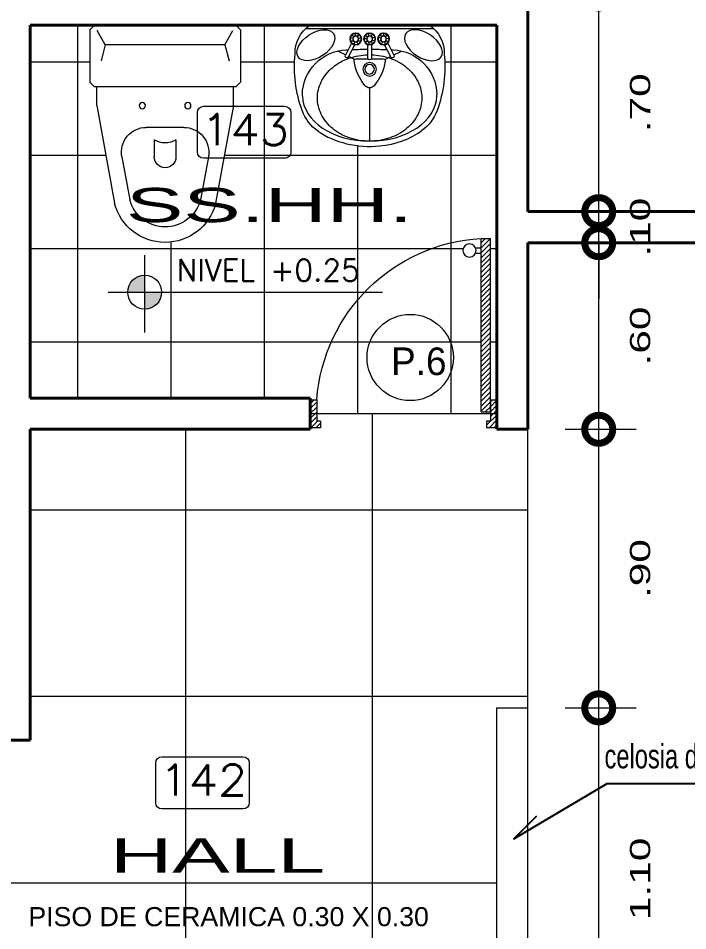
# Model space of a CAD drawing. Header units: inches. Extents: x 155.3 to 248.5, y 20.6 to 88.6.
# Drawn here: x 215.754 to 217.906, y 70.406 to 73.341 of the extents above; entities that cross this region are included whole.
import ezdxf
from ezdxf.enums import TextEntityAlignment as Align

# ---------------------------------------------------------------- set-up
doc = ezdxf.new("R2010")
doc.units = ezdxf.units.IN
doc.header["$MEASUREMENT"] = 0
doc.linetypes.add('CONTINUA', pattern=[0])
for name, color, linetype in [('COTAS', 252, 'Continuous'), ('MOBILIARIO', 252, 'Continuous'), ('MURO', 7, 'Continuous'), ('PUERTAS', 23, 'Continuous'), ('TEXTOS PLANTA', 7, 'Continuous'), ('TEXTURAS', 251, 'Continuous')]:
    doc.layers.add(name, color=color, linetype=linetype)
doc.styles.add('Celso', font='swissel.ttf', dxfattribs={"width": 1.5})
doc.styles.add('ROMANS', font='romans', dxfattribs={"width": 1.1, "height": 1})
doc.styles.get("Standard").update_dxf_attribs({"font": 'arial.ttf'})
doc.dimstyles.new('PLANTA 1-50', dxfattribs={"dimtxt": 0.065, "dimasz": 0.18, "dimexe": 0.12, "dimexo": 0.12, "dimgap": 0.1, "dimtad": 2, "dimzin": 4, "dimdsep": 46, "dimtxsty": 'Celso', "dimblk": 'DOTSMALL', "dimcen": 0.065, "dimdle": 0.05, "dimclrd": 14, "dimclre": 251, "dimclrt": 256, "dimaunit": 1, "dimadec": 4, "dimazin": 1, "dimtfac": 1, "dimtix": 1, "dimtmove": 0, "dimatfit": 3, "dimldrblk": 'DOTSMALL', "dimfxl": 1, "dimlwd": 9, "dimlwe": 9, "dimarcsym": 0})
pattern_1 = [(314.9999999999999, (-96.52985856699738, 5.184583232853843), (-0.01325825214724776, -0.01325825214724777), [])]

# ---------------------------------------------------------------- blocks, each defined once
blk = doc.blocks.new('A$C2D8C4AFF')
at = {"lineweight": 0}
h = blk.add_hatch(dxfattribs=at)
h.set_pattern_fill('ANSI31', color=8, scale=0.1499999999999999, angle=16.99999999999995, style=0)
h.set_pattern_definition(pattern_1)
h.paths.add_polyline_path([(0.03500000397293945, 0.8649999762657998), (3.972829176746018e-09, 0.8649999762657892), (3.972786544181872e-09, 1.014999976265759), (0.05500000397294968, 1.014999976265756), (0.05500000397294968, 0.9799999762657734), (0.03500000397289682, 0.9799999762657592)])
h = blk.add_hatch(dxfattribs=at)
h.set_pattern_fill('ANSI31', color=8, scale=0.1499999999999999, angle=16.99999999999995, style=0)
h.set_pattern_definition(pattern_1)
h.paths.add_polyline_path([(1.000000003972815, 0.8649999762658851), (0.9650000039727757, 0.8649999762658638), (0.9650000039728042, 0.9299999762658437), (0.9650000039728042, 0.9799999762658516), (0.9450000039727655, 0.9799999762658445), (0.9450000039727939, 1.014999976265827), (1.000000003972801, 1.014999976265834)])
h = blk.add_hatch(dxfattribs=at)
h.set_pattern_fill('ANSI31', color=8, scale=0.1499999999999999, angle=16.99999999999995, style=0)
h.set_pattern_definition(pattern_1)
h.paths.add_polyline_path([(0.9650000039728894, -2.37339961017824e-08), (0.9150000039728354, -2.373400320720975e-08), (0.9150000039727928, 0.9299999762658331), (0.9650000039727757, 0.9299999762658437)])
at = {"color": 32, "lineweight": 0}
for p, q in [((3.972743911617727e-09, 0.864999976265814), (3.972729700763011e-09, 1.014999976265781)), ((0.055000003972836, 1.014999976265784), (3.972729700763011e-09, 1.014999976265781)), ((0.03500000397285419, 0.8649999762658283), (0.03500000397282577, 0.9799999762657805)), ((0.05500000397285021, 0.9799999762657947), (0.03500000397282577, 0.9799999762657805)), ((0.05500000397285021, 0.9799999762657947), (0.055000003972836, 1.014999976265784)), ((1.000000003972687, 1.014999976265862), (0.9450000039726802, 1.014999976265862)), ((0.9450000039726802, 0.9799999762658658), (0.9450000039726802, 1.014999976265862)), ((0.9650000039727047, 0.9799999762658729), (0.9450000039726802, 0.9799999762658658)), ((0.9650000039727047, 0.8649999762658886), (0.9650000039727047, 0.9799999762658729)), ((1.000000003972715, 0.86499997626591), (1.000000003972687, 1.014999976265862)), ((0.9150000039727217, 0.929999976265858), (0.9650000039727473, 0.9299999762658615)), ((0.9150000039726649, 0.929999976265858), (0.9150000039727786, -2.373398189092768e-08)), ((0.9650000039727189, 0.9299999762658686), (0.9650000039728042, -2.373397123278664e-08)), ((3.972743911617727e-09, 0.864999976265814), (0.03500000397285419, 0.8649999762658283)), ((0.9650000039727047, 0.8649999762658886), (1.000000003972715, 0.86499997626591)), ((0.9150000039727928, -2.3733978338214e-08), (0.9650000039728326, -2.373397478550032e-08))]:
    blk.add_line(p, q, dxfattribs=at)
at = {"lineweight": 0}
for p, q in [((0.8850000039727917, 0.07999997626593469), (0.9150000039727502, 0.0799999762659489)), ((0.8850000039727917, 0.04999997626596553), (0.9150000039727502, 0.04999997626596908))]:
    blk.add_line(p, q, dxfattribs=at)
blk.add_circle((0.8533772273711264, 0.06499997626595544), 0.0349999999999963, dxfattribs=at)
blk.add_arc((0.9697882772285595, 0.9358683929885814), 0.9374707719737768, 184.3354295784621, 266.6495738890734, dxfattribs=at)
blk = doc.blocks.new('A$C073B50C9')
at = {"color": 40, "lineweight": 0}
for p, q in [((-6.527404394773839e-09, 0.4700000367416877), (0.01499999347259617, 0.4850000367416882)), ((-6.527404394773839e-09, 0.01500003674168937), (-6.527404394773839e-09, 0.4700000367416877)), ((0.01499999347259617, 0.4850000367416882), (0.1839999934725967, 0.4850000367416882)), ((0.1989999934725972, 0.4700000367416877), (0.1839999934725967, 0.4850000367416882)), ((0.1989999934725972, 0.01500003674168937), (0.1989999934725972, 0.4700000367416877)), ((0.06399999347259566, 0.4350000367416911), (0.01732664072901535, 0.4605245265233364)), ((0.06399999347259566, 0.4350000367416911), (0.1154943481944013, 0.4483504250028965)), ((0.2589999934725959, 0.4625000367416874), (0.1989999934725954, 0.4625000367416874)), ((0.2589999934725959, 0.4625000367416874), (0.5727213706346035, 0.4050141350587531)), ((0.06399999347259566, 0.05000003674168951), (0.06399999347259566, 0.4350000367416911)), ((0.4234190194506464, 0.3815396254556056), (0.5618777777696611, 0.3561686206491395)), ((0.3289999934725962, 0.1821502929243302), (0.3289999934725962, 0.3028497805590469)), ((0.3689999934725954, 0.2775000367416887), (0.4239999934725951, 0.2775000367416887)), ((0.3689999934725954, 0.2075000367416884), (0.4239999934725951, 0.2075000367416884)), ((0.4234190194506482, 0.1034604480277714), (0.5618777777696771, 0.1288314528342411)), ((0.2589999934725959, 0.02250003674168966), (0.5727213706346035, 0.07998593842462398)), ((0.06399999347259566, 0.05000003674168951), (0.01732664072901535, 0.02447554696004417)), ((0.06399999347259566, 0.05000003674168951), (0.1154943481943995, 0.03664964848048058)), ((-6.527404394773839e-09, 0.01500003674168937), (0.01499999347259617, 3.674168880252182e-08)), ((0.01499999347259617, 3.674168880252182e-08), (0.1839999934725967, 3.674168880252182e-08)), ((0.1989999934725972, 0.01500003674168937), (0.1839999934725967, 3.674168880252182e-08)), ((0.2589999934725959, 0.02250003674168966), (0.1989999934725972, 0.02250003674168966))]:
    blk.add_line(p, q, dxfattribs=at)
for centre in [(0.2589999934725959, 0.3155000367416889), (0.2589999934725959, 0.1695000367416881)]:
    blk.add_circle(centre, 0.01, dxfattribs=at)
for centre, radius, start, end in [((0.4089999934725963, 0.3028497805590469), 0.08, 79.61638727476745, 180.0000000000002), ((0.531287035468571, 0.2425000367416885), 0.1677129580040244, 284.3033140702001, 75.69668592979963), ((0.531287035468571, 0.2425000367416885), 0.1177129580040244, 285.0626892433929, 74.93731075661547), ((0.312749993472595, 0.2425000367416885), 0.06625000000000075, 328.1092081981544, 31.89079180184538), ((0.4239999934725951, 0.2425000367416885), 0.03500000000000014, 270, 90), ((0.4089999934725963, 0.1821502929243302), 0.08, 180.0000000000002, 280.3836127252329)]:
    blk.add_arc(centre, radius, start, end, dxfattribs=at)
blk = doc.blocks.new('A$C304B3ECD')
at = {"color": 40, "lineweight": 0}
for p, q in [((0.2417201728699396, 0.3094442422726473), (0.2417201728699396, 0.3735601533836501)), ((0.2417201728699396, 0.2558077997792765), (0.2417201728699396, 0.3094442422726473)), ((0.2417201728699396, 0.2020713549655824), (0.2417201728699396, 0.2558077997792765)), ((0.02546810846481407, 0.2282455889445458), (0.02546810846481407, 0.2236908765272432)), ((0.4579722372732462, 0.2282455889445458), (0.4579722372732462, 0.2236908765272432)), ((0.1638826886069396, 0.0960089055707698), (0.1391329733055713, 0.08344166775997053)), ((0.1832778096327488, 0.05836964966793801), (0.1635885693163104, 0.09657968990642019)), ((0.1740742360439285, 0.1019828460076582), (0.1937634763603668, 0.06377280576917599)), ((0.1930795177236391, 0.1108342678154344), (0.1744005463392782, 0.1013495900088941)), ((0.1978867601469787, 0.1086546411689682), (0.2364090887972665, 0.1086546411689682)), ((0.2358222218995465, 0.1060898387159881), (0.2358222218995465, 0.06310526753905776)), ((0.2470312569407938, 0.1086546411689682), (0.2855535983731201, 0.1086546411689682)), ((0.2476181238403328, 0.06310526753905776), (0.2476181238403328, 0.1060898387159881)), ((0.3093661096941318, 0.1019828460076582), (0.2896768693776934, 0.06377280576917599)), ((0.2903608407982787, 0.1108342678154344), (0.3090399192047002, 0.1013498225103007)), ((0.3001625361071305, 0.05836964966793801), (0.3198517764235689, 0.09657968990642019)), ((0.3195578429045085, 0.09600926609265059), (0.3443085079529951, 0.08344192610921652)), ((0.1940734240165725, 0.05391737061755464), (0.1911998691835137, 0.0631651265258455)), ((0.2006017470253241, 0.05360511582794913), (0.2043448192275932, 0.06253639329507621)), ((0.2400610199988691, 0.05420255670206586), (0.2383794249385787, 0.06373935620386817)), ((0.246497513155667, 0.05306762929750164), (0.2513394731581897, 0.06145415003184951)), ((0.2828385987127362, 0.05360511582794913), (0.2790955265104671, 0.06253639329507621)), ((0.2893669217214878, 0.05391737061755464), (0.2922404765545465, 0.0631651265258455)), ((0.1874305826118174, 0.04358532588513242), (0.1778243333360692, 0.04236128276635043)), ((0.1888717249444412, 0.04996024652346875), (0.180726111317675, 0.05519735310473095)), ((0.1904243235353746, 0.03777550492041826), (0.18385230940887, 0.03066305548155412)), ((0.1964521430659474, 0.03524926342753076), (0.1959894825363548, 0.02557640180849319)), ((0.2026935574508784, 0.03718865787696757), (0.2085567345225385, 0.02948142352862249)), ((0.2054020190794503, 0.0491695896390496), (0.21401029323399, 0.05360534467864397)), ((0.2062281395342538, 0.04268622405207623), (0.2156737084956362, 0.0405509175826495)), ((0.2321654922966658, 0.04479303319668304), (0.2224815722898015, 0.04479303319668304)), ((0.2344008629120466, 0.05093466348363052), (0.2269825498028908, 0.05715936727675341)), ((0.2344008629120466, 0.03865140291155456), (0.2269825498028908, 0.03242669911661267)), ((0.2400610199988691, 0.03538350969130022), (0.2383794249385787, 0.02584671018949791)), ((0.246497513155667, 0.03651843709586444), (0.2513394731581897, 0.02813191636333556)), ((0.2506986356970842, 0.04806092641511839), (0.2597985438665305, 0.0513730221237978)), ((0.2506986356970842, 0.04152513997824769), (0.2597985438665305, 0.03821304426956829)), ((0.2772122062038065, 0.04268622405207623), (0.2677666372442431, 0.0405509175826495)), ((0.2780383266604289, 0.0491695896390496), (0.2694300525040703, 0.05360534467864397)), ((0.2807467882890009, 0.03718865787696757), (0.2748836112155217, 0.02948142352862249)), ((0.2869882026739319, 0.03524926342753076), (0.2874508632017054, 0.02557640180849319)), ((0.2930160222026856, 0.03777550492041826), (0.2995880363291903, 0.03066305548155412)), ((0.2945686207936191, 0.04996024652346875), (0.3027142344203853, 0.05519735310473095)), ((0.2960097631262428, 0.04358532588513242), (0.3056160124019911, 0.04236128276635043)), ((0.04927374509181703, 2.824445743954129e-08), (0.4341666006462432, 2.824445743954129e-08))]:
    blk.add_line(p, q, dxfattribs=at)
at = {"color": 40, "linetype": 'Continuous', "lineweight": 0}
blk.add_line((0.03697684046939997, 0.01158496363233041), (0.4464635052686603, 0.01158496363233041), dxfattribs=at)
at = {"color": 40, "lineweight": 0}
for centre, radius in [((0.2417201728690301, 0.1422444494338464), 0.02171386277895655), ((0.2417201728690301, 0.1422444494338464), 0.01519971362603623), ((0.1969086290278241, 0.04479303319850203), 0.01923860057873997), ((0.2417201728690301, 0.04479303319850203), 0.01923860057873997), ((0.2865317167084172, 0.04479303319850203), 0.01923860057873997), ((0.2865317167084172, 0.04479303319850203), 0.01843017168915308), ((0.1969086290278241, 0.04479303319850203), 0.009554680571939232), ((0.1969086290278241, 0.04479303319850203), 0.00879457737101369), ((0.2417201728690301, 0.04479303319850203), 0.009554680571939232), ((0.2417201728690301, 0.04479303319850203), 0.00879457737101369), ((0.2865317167084172, 0.04479303319850203), 0.009554680571939232), ((0.2865317167084172, 0.04479303319850203), 0.00879457737101369)]:
    blk.add_circle(centre, radius, dxfattribs=at)
at = {"color": 40, "linetype": 'Continuous', "lineweight": 0}
for centre, radius, start, end in [((0.2310910858027668, 0.202253797894727), 0.1695349576280719, 108.9233758862578, 129.6135555593565), ((0.241720168592586, 0.1712501614612023), 0.2023099919221996, 89.99999878906299, 108.9233843760399), ((0.2417201771436552, 0.1712501614630213), 0.2023099919218742, 71.07661562396014, 90.00000121093701), ((0.2523492599352934, 0.202253797892908), 0.1695349576283324, 50.38644444064346, 71.0766241137422), ((0.2147591873304222, 0.2219862029970585), 0.1439205335900858, 129.6135652854638, 153.4140162108051), ((0.2686811584058191, 0.2219862029970585), 0.1439205335900884, 26.58598378919493, 50.38643471453616), ((0.1895721571723001, 0.2345913037380427), 0.1157553946252319, 153.4140521437641, 179.9999462961577), ((0.2938681885639411, 0.2345913037380427), 0.1157553946252269, 5.370384227913748e-05, 26.58594785623587), ((0.1895721981468554, 0.234591511055541), 0.1157554356002619, 180.0000489121002, 206.585943064561), ((0.2938681475893858, 0.234591511055541), 0.1157554356002666, 333.4140569354391, 359.9999510878998), ((0.2147591873304222, 0.2471966021158636), 0.1439205335900544, 206.5859837892008, 230.3864347145361), ((0.2686811584058191, 0.2471966021158636), 0.14392053359005, 309.6135652854638, 333.4140162107992), ((0.2310910858027668, 0.2669290072181951), 0.1695349576280981, 230.3864444404969, 251.0766241136928), ((0.2523492599334745, 0.2669290072200141), 0.1695349576283624, 288.9233758862578, 309.6135555593565), ((0.241720168592586, 0.2979326436517198), 0.2023099919222035, 251.07661562396, 268.3294184542007), ((0.2417201771436552, 0.2979326436517198), 0.2023099919218622, 271.6705815457993, 288.9233843760398)]:
    blk.add_arc(centre, radius, start, end, dxfattribs=at)
at = {"color": 40, "lineweight": 0}
for centre, radius, start, end in [((0.1570789972570523, 0.2264947190516153), 0.1407598520232483, 125.1623114213681, 159.7315815113238), ((0.3265909663509987, 0.225870525387208), 0.1407598520232483, 20.12500374610805, 53.80269294378267), ((0.4063363469554346, 0.1344477846279091), 0.4064699657100206, 159.7315815113238, 185.8167220719945), ((0.07710399878080665, 0.1344477846279091), 0.4064699657100206, 354.1832779280056, 20.12500374621946), ((0.1715421988369812, 0.2258921061266932), 0.1460906748901641, 180.8633401038522, 267.9153315602535), ((0.3118981468992601, 0.2258921061266932), 0.1460906748901641, 272.0846684397465, 359.1366598961478), ((0.3544770716958041, 0.09062268756598257), 0.1648729555571533, 140.7045692602549, 171.1857435863931), ((0.2417201728690301, 0.1828981154877596), 0.01917323947947673, 39.29543100005468, 140.7045689999453), ((0.1289632868224757, 0.09062268756598257), 0.1648729555572437, 8.814256413711716, 39.29543073987534), ((0.1120737861324628, 0.09049307175074262), 0.1101491537774453, 178.5640153004684, 235.2402627177042), ((0.1688314026792099, 0.09928126795885817), 0.005897950970331689, 27.2615851309506, 207.2615851308341), ((0.1978867564844435, 0.115045718897008), 0.006391077726602388, 172.4409240362442, 270.0000328281803), ((0.2417201728690301, 0.1060898387159881), 0.005897950970332859, 0, 180), ((0.2855536020338363, 0.115045718897008), 0.00639107772663797, 269.9999671712986, 7.559075963440821), ((0.3146089430588503, 0.09928126795885817), 0.005897950970331689, 332.7384148691658, 152.7384148690494), ((0.3713665596037785, 0.09049307175074262), 0.1101491537774454, 304.7597372822958, 1.435984699531555), ((0.2248302042294412, 0.9222328994738831), 0.844370833635767, 266.0202762650239, 266.439573010995), ((0.1693921397323024, 0.08096387177384656), 0.02814911004228195, 293.7433526481882, 320.7798176132331), ((0.2248302042294412, 0.9222328994738831), 0.844370833635767, 267.367200434987, 270.7495787255613), ((0.1990799421778533, 0.09018876147375465), 0.02814911004228195, 253.7433526482184, 280.7798176133116), ((0.2277517630696124, 0.0781724853960526), 0.02814911004228195, 213.7433526482406, 240.7798176133356), ((0.2189963596624906, 0.08415183221141831), 0.02814911004228195, 286.4817675174261, 313.5182324825071), ((0.249612070374063, 0.08955020804306457), 0.02814911004228195, 246.4817675174551, 273.5182324826267), ((0.2586101415068001, 0.9222328994738831), 0.844370833635767, 269.2504212744386, 272.6327995650129), ((0.276535074533534, 0.07400620434519567), 0.02814911004228195, 206.48176751755, 233.5182324825603), ((0.2556885826684479, 0.0781724853960526), 0.02814911004228195, 299.2201823866642, 326.2566473517594), ((0.284360403558388, 0.09018876147375465), 0.02814911004228195, 259.2201823866884, 286.2566473517815), ((0.3140482060039389, 0.08096387177384656), 0.02814911004228195, 219.2201823867669, 246.2566473518118), ((0.2586101415068001, 0.9222328994738831), 0.844370833635767, 273.560426989005, 273.979723734976), ((0.1525796084402131, 0.05481424471064145), 0.02814911004228195, 333.7433526482348, 0.7798176132891395), ((0.1565091185434753, 0.02397558140647504), 0.02814911004228195, 13.74335264827986, 40.77981761332557), ((0.1793420085937427, 0.00287763515653694), 0.02814911004228195, 53.74335264817248, 80.77981761329497), ((0.2103945155754658, 0.001392369486993061), 0.02814911004228195, 93.74335264821353, 120.7798176132465), ((0.2351368263639628, 0.0202147567134574), 0.02814911004228195, 133.7433526481757, 160.7798176133123), ((0.2419917387592463, 0.0505375926633036), 0.02814911004228195, 173.7433526482586, 200.7798176133591), ((0.1990133736976745, 0.06033703689637093), 0.02814911004228195, 326.4817675175267, 353.5182324825715), ((0.1990133736976745, 0.02924902949881414), 0.02814911004228195, 6.481767517533399, 33.51823248259612), ((0.2189963596624906, 0.005434234183766762), 0.02814911004228195, 46.48176751750235, 73.51823248262399), ((0.276535074533534, 0.01557986205180839), 0.02814911004228195, 126.4817675174397, 153.5182324825666), ((0.2871677992802901, 0.04479303319850203), 0.02814911004228195, 166.4817675175537, 193.5182324825536), ((0.241448606976995, 0.0505375926633036), 0.02814911004228195, 339.2201823866409, 6.256647351741429), ((0.2483035193722785, 0.0202147567134574), 0.02814911004228195, 19.22018238668769, 46.25664735182429), ((0.2730458301607754, 0.001392369486993061), 0.02814911004228195, 59.22018238675363, 86.25664735178637), ((0.3040983371424986, 0.00287763515653694), 0.02814911004228195, 99.22018238670502, 126.2566473518275), ((0.326931227192766, 0.02397558140647504), 0.02814911004228195, 139.2201823866744, 166.2566473517199), ((0.3308607372960282, 0.05481424471064145), 0.02814911004228195, 179.2201823867109, 206.2566473517652), ((0.249612070374063, 3.585835212049915e-05), 0.02814911004228195, 86.48176751747734, 113.5182324825449)]:
    blk.add_arc(centre, radius, start, end, dxfattribs=at)
at = {"color": 40, "lineweight": 0, "extrusion": (0, 0, -1)}
blk.add_ellipse((0.2417201728699396, 0.2251190542784656), major_axis=(0.2163000480195009, 7.816962599809244e-16), ratio=0.6862739997718429, start_param=3.162656670903043, end_param=6.262121289866346, dxfattribs=at)
at = {"color": 40, "linetype": 'Continuous', "lineweight": 0, "extrusion": (0, 0, -0.9999999999999999)}
blk.add_ellipse((0.06884082162516592, 0.06496840898135758), major_axis=(-0.05690717271752938, 0.03734943307717195), ratio=0.5821580665928079, start_param=3.141592653589666, end_param=9.424777960769251, dxfattribs=at)
at = {"color": 40, "linetype": 'Continuous', "lineweight": 0}
blk.add_ellipse((0.4145995241128944, 0.06496840898135758), major_axis=(0.05690717271521849, 0.03734943307973941), ratio=0.5821580666101129, start_param=1.570796326794912, end_param=7.853981633974498, dxfattribs=at)
at = {"color": 40, "lineweight": 0}
blk.add_open_spline([(0.07601614704847037, 0.3415692612280594), (0.1277417847836873, 0.3780067524795498), (0.2028921199130522, 0.3959174248821995), (0.3252390785842394, 0.3838000188508062), (0.3734077479080256, 0.3660353870046578), (0.4097191939368017, 0.339462046725302)], degree=3, knots=[3.90700366059704, 3.90700366059704, 3.90700366059704, 3.90700366059704, 4.855716871944848, 4.855716871944848, 5.532923367796807, 5.532923367796807, 5.532923367796807, 5.532923367796807], dxfattribs=at)
blk = doc.blocks.new('_DotSmall')
at = {"color": 0, "linetype": 'ByBlock', "lineweight": 0, "const_width": 0.5}
blk.add_lwpolyline([(-0.0625, 0, 1), (0.0625, 0, 1)], format="xyb", close=True, dxfattribs=at)
blk = doc.blocks.new('*D563')
at = {"layer": 'COTAS', "color": 14, "linetype": 'CONTINUA', "lineweight": 9, "transparency": 16777216}
blk.add_line((217.6201950391902, 69.97298074984256), (217.6201950391902, 71.17298074984255), dxfattribs=at)
at = {"layer": 'COTAS', "color": 251, "linetype": 'Continuous', "lineweight": 9, "transparency": 16777216}
blk.add_line((217.5127524108383, 71.12298074984255), (217.7401950391902, 71.12298074984255), dxfattribs=at)
at = {"layer": 'COTAS', "color": 251, "linetype": 'CONTINUA', "lineweight": 9, "transparency": 16777216}
blk.add_line((217.5127590846338, 70.02298074984256), (217.7401950391902, 70.02298074984256), dxfattribs=at)
at = {"layer": 'Defpoints', "color": 0, "lineweight": 0, "transparency": 16777216}
for p in [(217.3927524108383, 71.12298074984255), (217.6201950391902, 71.12298074984255), (217.3927590846338, 70.02298074984256)]:
    blk.add_point(p, dxfattribs=at)
at = {"layer": 'COTAS', "color": 14, "lineweight": 9, "transparency": 16777216, "xscale": 0.18, "yscale": 0.18, "zscale": 0.18}
for p, rotation in [((217.6201950391902, 71.12298074984255), 90), ((217.6201950391902, 70.02298074984256), 270)]:
    blk.add_blockref('_DotSmall', p, dxfattribs=dict(at, rotation=rotation))
at = {"layer": 'COTAS', "lineweight": 0, "transparency": 16777216, "insert": (217.7535520371618, 70.57298074984259), "char_height": 0.065, "attachment_point": 5, "rotation": 90, "style": 'Celso'}
blk.add_mtext('1.10', dxfattribs=at)
blk = doc.blocks.new('*D564')
at = {"layer": 'COTAS', "color": 14, "linetype": 'CONTINUA', "lineweight": 9, "transparency": 16777216}
blk.add_line((217.6201950391902, 71.07298074984256), (217.6201950391902, 72.06889652130795), dxfattribs=at)
at = {"layer": 'COTAS', "color": 251, "linetype": 'Continuous', "lineweight": 9, "transparency": 16777216}
blk.add_line((217.5127324230032, 72.01889652130795), (217.7401950391902, 72.01889652130795), dxfattribs=at)
at = {"layer": 'COTAS', "color": 251, "linetype": 'CONTINUA', "lineweight": 9, "transparency": 16777216}
blk.add_line((217.5127524108383, 71.12298074984255), (217.7401950391902, 71.12298074984255), dxfattribs=at)
at = {"layer": 'Defpoints', "color": 0, "lineweight": 0, "transparency": 16777216}
for p in [(217.3927324230032, 72.01889652130795), (217.6201950391902, 72.01889652130795), (217.3927524108383, 71.12298074984255)]:
    blk.add_point(p, dxfattribs=at)
at = {"layer": 'COTAS', "color": 14, "lineweight": 9, "transparency": 16777216, "xscale": 0.18, "yscale": 0.18, "zscale": 0.18}
for p, rotation in [((217.6201950391902, 72.01889652130795), 90), ((217.6201950391902, 71.12298074984255), 270)]:
    blk.add_blockref('_DotSmall', p, dxfattribs=dict(at, rotation=rotation))
at = {"layer": 'COTAS', "lineweight": 0, "transparency": 16777216, "insert": (217.7535520371618, 71.57093863557527), "char_height": 0.065, "attachment_point": 5, "rotation": 90, "style": 'Celso'}
blk.add_mtext('.90', dxfattribs=at)
blk = doc.blocks.new('*D565')
at = {"layer": 'COTAS', "color": 14, "linetype": 'CONTINUA', "lineweight": 9, "transparency": 16777216}
blk.add_line((217.6201950391902, 71.96889652130795), (217.6201950391902, 72.66889652130796), dxfattribs=at)
at = {"layer": 'COTAS', "color": 251, "linetype": 'Continuous', "lineweight": 9, "transparency": 16777216}
blk.add_line((217.5127324230032, 72.61889652130796), (217.7401950391902, 72.61889652130796), dxfattribs=at)
at = {"layer": 'COTAS', "color": 251, "linetype": 'CONTINUA', "lineweight": 9, "transparency": 16777216}
blk.add_line((217.5127324230032, 72.01889652130795), (217.7401950391902, 72.01889652130795), dxfattribs=at)
at = {"layer": 'Defpoints', "color": 0, "lineweight": 0, "transparency": 16777216}
for p in [(217.3927324230032, 72.61889652130796), (217.6201950391902, 72.61889652130796), (217.3927324230032, 72.01889652130795)]:
    blk.add_point(p, dxfattribs=at)
at = {"layer": 'COTAS', "color": 14, "lineweight": 9, "transparency": 16777216, "xscale": 0.18, "yscale": 0.18, "zscale": 0.18}
for p, rotation in [((217.6201950391902, 72.61889652130796), 90), ((217.6201950391902, 72.01889652130795), 270)]:
    blk.add_blockref('_DotSmall', p, dxfattribs=dict(at, rotation=rotation))
at = {"layer": 'COTAS', "lineweight": 0, "transparency": 16777216, "insert": (217.7535520371618, 72.31889652130799), "char_height": 0.065, "attachment_point": 5, "rotation": 90, "style": 'Celso'}
blk.add_mtext('.60', dxfattribs=at)
blk = doc.blocks.new('*D566')
at = {"layer": 'COTAS', "color": 14, "linetype": 'CONTINUA', "lineweight": 9, "transparency": 16777216}
for p, q in [((217.6201950391902, 72.71889652130795), (217.6201950391902, 72.89889652130796)), ((217.6201950391902, 72.61889652130796), (217.6201950391902, 72.71889652130795)), ((217.6201950391902, 72.61889652130796), (217.6201950391902, 72.43889652130795))]:
    blk.add_line(p, q, dxfattribs=at)
at = {"layer": 'COTAS', "color": 251, "linetype": 'Continuous', "lineweight": 9, "transparency": 16777216}
blk.add_line((217.5127324230032, 72.71889652130795), (217.7401950391902, 72.71889652130795), dxfattribs=at)
at = {"layer": 'COTAS', "color": 251, "linetype": 'CONTINUA', "lineweight": 9, "transparency": 16777216}
blk.add_line((217.5127324230032, 72.61889652130796), (217.7401950391902, 72.61889652130796), dxfattribs=at)
at = {"layer": 'Defpoints', "color": 0, "lineweight": 0, "transparency": 16777216}
for p in [(217.3927324230032, 72.71889652130795), (217.6201950391902, 72.71889652130795), (217.3927324230032, 72.61889652130796)]:
    blk.add_point(p, dxfattribs=at)
at = {"layer": 'COTAS', "color": 14, "lineweight": 9, "transparency": 16777216, "xscale": 0.18, "yscale": 0.18, "zscale": 0.18}
for p, rotation in [((217.6201950391902, 72.71889652130795), 270), ((217.6201950391902, 72.61889652130796), 90)]:
    blk.add_blockref('_DotSmall', p, dxfattribs=dict(at, rotation=rotation))
at = {"layer": 'COTAS', "lineweight": 0, "transparency": 16777216, "insert": (217.7535520371618, 72.66889652130799), "char_height": 0.065, "attachment_point": 5, "rotation": 90, "style": 'Celso'}
blk.add_mtext('.10', dxfattribs=at)
blk = doc.blocks.new('*D567')
at = {"layer": 'COTAS', "color": 14, "linetype": 'CONTINUA', "lineweight": 9, "transparency": 16777216}
blk.add_line((217.6201950391902, 72.66889652130796), (217.6201950391902, 73.46889652130795), dxfattribs=at)
at = {"layer": 'COTAS', "color": 251, "linetype": 'Continuous', "lineweight": 9, "transparency": 16777216}
blk.add_line((217.5127324230032, 73.41889652130796), (217.7401950391902, 73.41889652130796), dxfattribs=at)
at = {"layer": 'COTAS', "color": 251, "linetype": 'CONTINUA', "lineweight": 9, "transparency": 16777216}
blk.add_line((217.5127324230032, 72.71889652130795), (217.7401950391902, 72.71889652130795), dxfattribs=at)
at = {"layer": 'Defpoints', "color": 0, "lineweight": 0, "transparency": 16777216}
for p in [(217.3927324230032, 73.41889652130796), (217.6201950391902, 73.41889652130796), (217.3927324230032, 72.71889652130795)]:
    blk.add_point(p, dxfattribs=at)
at = {"layer": 'COTAS', "color": 14, "lineweight": 9, "transparency": 16777216, "xscale": 0.18, "yscale": 0.18, "zscale": 0.18}
for p, rotation in [((217.6201950391902, 73.41889652130796), 90), ((217.6201950391902, 72.71889652130795), 270)]:
    blk.add_blockref('_DotSmall', p, dxfattribs=dict(at, rotation=rotation))
at = {"layer": 'COTAS', "lineweight": 0, "transparency": 16777216, "insert": (217.7535520371618, 73.06889652130799), "char_height": 0.065, "attachment_point": 5, "rotation": 90, "style": 'Celso'}
blk.add_mtext('.70', dxfattribs=at)

msp = doc.modelspace()

# ---------------------------------------------------------------- hatches: boundary and pattern name
at = {"layer": 'TEXTOS PLANTA', "lineweight": 9}
h = msp.add_hatch(color=7, dxfattribs=at)
h.paths.add_polyline_path([(216.1057580870961, 72.45960911229852), (216.1603804091481, 72.45960911229852), (216.1603804091481, 72.51423143435059, 0.4142135623729886)])
h.paths.add_polyline_path([(216.1603804091481, 72.45960911229852), (216.1603804091481, 72.40498679024645, 0.4142135623732935), (216.2150027312003, 72.45960911229852)])
at = {"layer": 'TEXTURAS', "lineweight": 0}
h = msp.add_hatch(dxfattribs=at)
h.set_pattern_fill('_USER', color=251, scale=0.3, angle=90, style=0, double=1, pattern_type=0)
h.set_pattern_definition([(90, (52.44552237407444, 0), (-0.3, 1.836909530733566e-17), []), (180, (52.44552237407444, 0), (-3.673819061467131e-17, -0.3), [])])
edge = h.paths.add_edge_path()
edge.add_line((217.2927324230032, 73.31889652130795), (217.0761209499975, 73.31889652130795))
edge.add_arc((217.0133209089556, 73.22840347780165), 0.1101491537774543, -1.4359846963321843, 55.24026271751569, ccw=False)
edge.add_arc((216.7190583481326, 73.18444876492507), 0.4064699657099962, -20.125003746637617, 5.81672207276921, ccw=False)
edge.add_arc((216.9685453157029, 73.09302602416518), 0.1407598520232321, 306.1973070661683, 339.87499625343224, ccw=False)
edge.add_spline(control_points=[(217.0516735432887, 72.9794345028271), (217.0153620972599, 72.95286116254775), (216.9671934279361, 72.9350965307016), (216.8448464692649, 72.9229791246702), (216.7696961341356, 72.94088979707286), (216.7179704964003, 72.97732728832435)], knot_values=[3.90700366059704, 3.90700366059704, 3.90700366059704, 3.90700366059704, 4.584210156448998, 4.584210156448998, 5.532923367796807, 5.532923367796807, 5.532923367796807, 5.532923367796807], degree=3, periodic=0)
edge.add_arc((216.799033346609, 73.09240183050076), 0.140759852023252, 200.2684184889299, 234.837688544504, ccw=False)
edge.add_arc((217.0482906963073, 73.18444876492451), 0.4064699657100202, 174.1832779271548, 200.2684184889542, ccw=False)
edge.add_arc((216.7540281354843, 73.22840347780165), 0.1101491537774544, 124.75973728248431, 181.4359846963396, ccw=False)
edge.add_line((216.6912280944425, 73.31889652130795), (216.4535934824967, 73.31889652130795))
edge.add_line((216.4535934824967, 73.31889652130795), (216.4685934824967, 73.30389652130795))
edge.add_line((216.4685934824967, 73.30389652130795), (216.4685934824967, 73.13489652130795))
edge.add_line((216.4685934824967, 73.13489652130795), (216.4535934824967, 73.11989652130795))
edge.add_line((216.4535934824967, 73.11989652130795), (216.4460934824967, 73.11989652130795))
edge.add_line((216.4460934824967, 73.11989652130795), (216.4460934824967, 73.05989652130795))
edge.add_line((216.4460934824967, 73.05989652130795), (216.3886075808138, 72.74617514414595))
edge.add_arc((216.2260934824967, 72.78760947931198), 0.1677129580040353, 194.3033140701989, 345.6966859298011, ccw=False)
edge.add_line((216.0635793841797, 72.74617514414595), (216.0060934824967, 73.05989652130795))
edge.add_line((216.0060934824967, 73.05989652130795), (216.0060934824967, 73.11989652130795))
edge.add_line((216.0060934824967, 73.11989652130795), (215.9985934824967, 73.11989652130795))
edge.add_line((215.9985934824967, 73.11989652130795), (215.9835934824967, 73.13489652130795))
edge.add_line((215.9835934824967, 73.13489652130795), (215.9835934824967, 73.30389652130795))
edge.add_line((215.9835934824967, 73.30389652130795), (215.9985934824967, 73.31889652130795))
edge.add_line((215.9985934824967, 73.31889652130795), (215.7927324230032, 73.31889652130795))
edge.add_line((215.7927324230032, 73.31889652130795), (215.7927324230032, 72.11889652130796))
edge.add_line((215.7927324230032, 72.11889652130796), (216.6927324230032, 72.11889652130796))
edge.add_line((216.6927324230032, 72.11889652130796), (216.6927324230032, 72.11389652130799))
edge.add_line((216.6927324230032, 72.11389652130799), (216.7137324230033, 72.11389652130799))
edge.add_arc((217.2746053869568, 72.07137547127435), 0.5624824631842719, 93.35042611092729, 175.6645704215385, ccw=False)
edge.add_line((217.2417324230033, 72.63289652130788), (217.2717324230033, 72.63289652130788))
edge.add_line((217.2717324230033, 72.63289652130788), (217.2717324230032, 72.11389652130795))
edge.add_line((217.2717324230032, 72.11389652130795), (217.2927324230032, 72.11389652130794))
edge.add_line((217.2927324230032, 72.11389652130794), (217.2927324230032, 73.31889652130795))
h.paths.add_polyline_path([(217.2417324230033, 72.58489652130793), (217.2237324230033, 72.58489652130794, -0.799884321183061), (217.1837587570423, 72.59389652130793, -0.7998843211827513), (217.2237324230033, 72.60289652130793), (217.2417324230033, 72.60289652130791), (217.2417324230033, 72.63289652130788, 0.3754478063369107), (216.7137324230033, 72.11389652130762), (216.7137324230033, 72.06889652130795), (217.2717324230032, 72.06889652130795), (217.2717324230032, 72.07489652130796), (217.2417324230032, 72.07489652130796)])
h = msp.add_hatch(dxfattribs=at)
h.set_pattern_fill('_USER', color=251, scale=0.6, angle=90, style=0, double=1, pattern_type=0)
h.set_pattern_definition([(90, (50.69267558124426, -0.8402123146809402), (-0.6, 3.673819061467131e-17), []), (180, (50.69267558124426, -0.8402123146809402), (-7.347638122934263e-17, -0.6), [])])
h.paths.add_polyline_path([(217.2927524108364, 71.12298074984255), (217.3927524108383, 71.12298074984255), (217.3927324230032, 72.01889652130795), (217.2927324230032, 72.01889652130795), (217.2597324230032, 72.02389652130796), (217.2597324230032, 72.04489652130796), (217.2717324230032, 72.04489652130796), (217.2717324230032, 72.06889652130795), (216.7137324230033, 72.06889652130795), (216.7137324230033, 72.04489652130802), (216.7257324230033, 72.044896521308), (216.7257324230033, 72.02389652130802), (216.6927324230032, 72.02389652130802), (216.6927324230032, 72.01889652130795), (215.7927324230032, 72.01889652130795), (215.7927324230032, 71.01889652130795), (214.1900607054387, 71.01889652130797), (214.1900607054387, 71.02389652130803), (214.1570607054387, 71.02389652130803), (214.1570607054387, 71.04489652130802), (214.1690607054387, 71.04489652130803), (214.1690607054387, 71.06889652130796), (213.6110607054387, 71.06889652130796), (213.6110607054387, 71.04489652130798), (213.6230607054387, 71.04489652130798), (213.6230607054387, 71.02389652130798), (213.5900607054387, 71.02389652130798), (213.5900607054387, 69.9675573298219), (213.5898583269992, 69.92355732982182), (213.5618583269992, 69.9235573298218), (213.5618583269992, 69.93955732982182), (213.5298583269993, 69.93955732982182), (213.5298583269993, 69.1955573298219), (213.5618583269993, 69.1955573298219), (213.5618583269993, 69.21155732982191), (213.5898583269993, 69.21155732982191), (213.5898583269993, 69.16755732982192), (213.6342091162945, 69.16755732982192), (213.6342091162946, 69.13946288655009), (213.6181551487106, 69.13946288655009), (213.6181551487106, 69.10735495138235), (214.364664641362, 69.10735495138235), (214.364664641362, 69.13946288655016), (214.3486106737781, 69.13946288655015), (214.3486106737781, 69.16755732982197), (214.3927590846338, 69.16755732982197), (214.3927590846338, 70.02298074984256), (217.2927590846319, 70.02298074984256)])

# ---------------------------------------------------------------- linework, layer by layer
msp.add_lwpolyline([(217.4198027751798, 70.77430192671356), (217.346829802207, 70.70132895374059), (217.646829802207, 70.87970733211895), (218.4657487211258, 70.87970733211895)])
at = {"layer": 'MURO', "color": 7, "lineweight": 40}
for p, q in [((217.3927324230032, 72.71889652130795), (217.3927324230032, 73.41889652130796)), ((215.7927324230032, 73.31889652130795), (215.7927324230032, 72.11889652130796)), ((217.2927324230032, 73.31889652130795), (215.7927324230032, 73.31889652130795)), ((217.2927324230032, 73.31889652130795), (217.2927324230032, 72.01889652130795)), ((220.9927324230032, 72.71889652130795), (217.3927324230032, 72.71889652130795)), ((220.9927324230032, 72.61889652130796), (217.3927324230032, 72.61889652130796)), ((217.3927324230032, 72.61889652130796), (217.3927324230032, 72.01889652130795)), ((216.6927324230032, 72.11889652130796), (215.7927324230032, 72.11889652130796)), ((216.6927324230032, 72.11889652130796), (216.6927324230032, 72.01889652130795)), ((215.7927324230032, 72.01889652130795), (215.7927324230032, 71.01889652130795)), ((216.6927324230032, 72.01889652130795), (215.7927324230032, 72.01889652130795)), ((217.3927324230032, 72.01889652130795), (217.2927324230032, 72.01889652130795)), ((215.7927324230032, 71.01889652130795), (214.1900607054387, 71.01889652130797))]:
    msp.add_line(p, q, dxfattribs=at)
at = {"layer": 'PUERTAS', "lineweight": 0}
for p, q in [((217.2927524108364, 71.12298074984255), (217.3927524108383, 71.12298074984255)), ((217.2927590846356, 70.02298014313388), (217.2927524108364, 71.12298074984255)), ((217.3927590846338, 70.02298074984256), (217.3927524108383, 71.12298074984255))]:
    msp.add_line(p, q, dxfattribs=at)
at = {"layer": 'TEXTOS PLANTA', "color": 7, "lineweight": 9}
for p, q in [((216.1603804091481, 72.5784390582634), (216.1603804091481, 72.33029423693839)), ((216.0432070210882, 72.45960911229852), (216.9246323835103, 72.45960911229852))]:
    msp.add_line(p, q, dxfattribs=at)
for points in [[(216.3497861850099, 73.05777816028898), (216.6103820542829, 73.05777816028898, -0.414213562373095), (216.6303820543015, 73.03777816073601), (216.6303820543015, 72.91030782760684, -0.4142135623731783), (216.6103820542829, 72.89030782805388), (216.3497861850099, 72.89030782805388, -0.414213562373095), (216.3297861849913, 72.91030782760684), (216.3297861849913, 73.03777816073601, -0.4142135623729821)], [(216.2158114985652, 70.96564057385835), (216.4764073678381, 70.96564057385835, -0.414213562373095), (216.4964073678568, 70.94564057430539), (216.4964073678568, 70.81817024117622, -0.4142135623731783), (216.4764073678381, 70.79817024162325), (216.2158114985652, 70.79817024162325, -0.414213562373095), (216.1958114985466, 70.81817024117622), (216.1958114985466, 70.94564057430539, -0.4142135623729821)]]:
    msp.add_lwpolyline(points, format="xyb", close=True, dxfattribs=at)
msp.add_circle((216.1603804091481, 72.45960911229852), 0.05462232205205735, dxfattribs=at)
at = {"layer": 'TEXTOS PLANTA', "lineweight": 0}
msp.add_circle((217.0140630253878, 72.24972399094281), 0.1386885518146734, dxfattribs=at)
at = {"layer": 'TEXTURAS', "color": 251, "lineweight": 0}
for p, q in [((217.2927324230032, 72.06889652130795), (216.6927324230032, 72.06889652130795)), ((217.3927524108383, 71.12298074984255), (217.3927324230032, 72.01889652130795))]:
    msp.add_line(p, q, dxfattribs=at)

# ---------------------------------------------------------------- block references
at = {"layer": 'MOBILIARIO', "lineweight": 0, "xscale": -1}
for name, p, rotation in [('A$C073B50C9', (216.4685935192384, 73.31889651478055), 90), ('A$C304B3ECD', (216.6419543493519, 73.3188965495524), 180)]:
    msp.add_blockref(name, p, dxfattribs=dict(at, rotation=rotation))
at = {"layer": 'PUERTAS', "lineweight": 0, "xscale": -0.600000000000018, "yscale": 0.600000000000018, "zscale": 0.600000000000018, "rotation": 180}
msp.add_blockref('A$C2D8C4AFF', (216.6927324206196, 72.6328965070675), dxfattribs=at)

# ---------------------------------------------------------------- texts
at = {"width": 0.7}
msp.add_text('celosia de madera', height=0.07783783783783682, dxfattribs=at).set_placement((217.638711964369, 70.92834625103788))
at = {"layer": 'TEXTOS PLANTA', "color": 7, "lineweight": 9, "style": 'ROMANS', "width": 1.1}
for s, p in [('143', (216.4829320584448, 72.98283437938993)), ('142', (216.348957372, 70.8906967929593))]:
    msp.add_text(s, height=0.1, dxfattribs=at).set_placement(p, align=Align.MIDDLE_CENTER)
at = {"layer": 'TEXTOS PLANTA', "color": 7, "lineweight": 9, "width": 1.8}
for s, p in [('SS.HH.', (216.1002361595648, 72.68512029579637)), ('HALL', (216.0492205703077, 70.59298270936574))]:
    msp.add_text(s, height=0.11, dxfattribs=at).set_placement(p)
at = {"layer": 'TEXTOS PLANTA', "color": 7, "lineweight": 9, "style": 'ROMANS'}
msp.add_text('NIVEL +0.25', height=0.06999999999999999, dxfattribs=at).set_placement((216.2638983988766, 72.49554494148714))
at = {"layer": 'TEXTOS PLANTA', "color": 7, "lineweight": 9}
msp.add_text('PISO DE CERAMICA 0.30 X 0.30', height=0.06142654711623436, dxfattribs=at).set_placement((215.7865659332387, 70.42076585066337))
at = {"layer": 'TEXTOS PLANTA', "color": 7, "lineweight": 9, "insert": (216.9524577951589, 72.23693660026554), "char_height": 0.0888888888888889, "width": 0.3666666666666666, "attachment_point": 4}
msp.add_mtext('{\\fCentury Gothic|b0|i0|c1|p15;P.6}', dxfattribs=at)

# ---------------------------------------------------------------- dimensions: what is measured, and where the dimension line sits
at = {"layer": 'COTAS', "lineweight": 0}
for base, p1, p2, picture, middle in [((217.6201950391902, 73.41889652130796), (217.3927324230032, 72.71889652130795), (217.3927324230032, 73.41889652130796), '*D567', (217.7535520371618, 73.06889652130799)), ((217.6201950391902, 72.71889652130795), (217.3927324230032, 72.61889652130796), (217.3927324230032, 72.71889652130795), '*D566', (217.7535520371618, 72.66889652130799)), ((217.6201950391902, 72.61889652130796), (217.3927324230032, 72.01889652130795), (217.3927324230032, 72.61889652130796), '*D565', (217.7535520371618, 72.31889652130799)), ((217.6201950391902, 72.01889652130795), (217.3927524108383, 71.12298074984255), (217.3927324230032, 72.01889652130795), '*D564', (217.7535520371618, 71.57093863557527)), ((217.6201950391902, 71.12298074984255), (217.3927590846338, 70.02298074984256), (217.3927524108383, 71.12298074984255), '*D563', (217.7535520371618, 70.57298074984259))]:
    dim = msp.add_linear_dim(base=base, p1=p1, p2=p2, angle=90, dimstyle='PLANTA 1-50', override={"dimtmove": 1}, dxfattribs=at)
    dim.commit()
    dim.dimension.update_dxf_attribs({"geometry": picture, "text_midpoint": middle})

doc.saveas('drawing.dxf')
